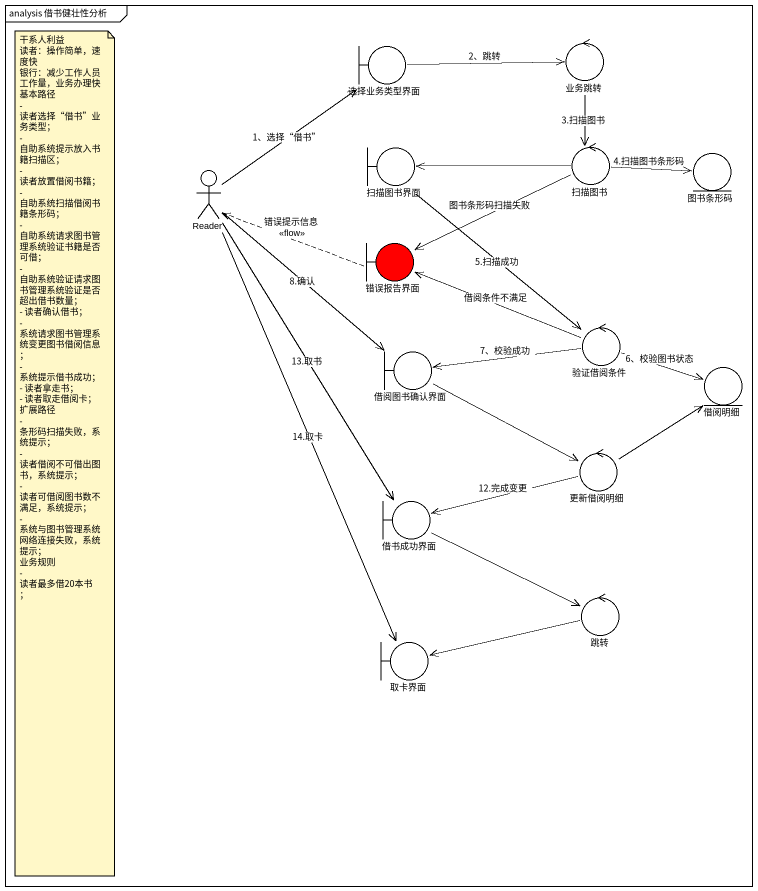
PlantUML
@startuml
mainframe analysis 借书健壮性分析
boundary 选择业务类型界面
control 业务跳转
actor Reader
boundary 扫描图书界面
control 扫描图书
entity 图书条形码
boundary 错误报告界面 #FF0000
control 验证借阅条件
boundary 借阅图书确认界面
entity 借阅明细
control 更新借阅明细
boundary 借书成功界面
control 跳转
boundary 取卡界面
选择业务类型界面 -right-> 业务跳转 : 2、跳转
业务跳转 --> 扫描图书 : 3.扫描图书
Reader -up-> 选择业务类型界面 : 1、选择“借书”
Reader --> 借阅图书确认界面 : 8.确认
Reader --> 借书成功界面 : 13.取书
Reader --> 取卡界面 : 14.取卡
扫描图书界面 --> 验证借阅条件 : 5.扫描成功
扫描图书 -left-> 扫描图书界面
扫描图书 -right-> 图书条形码 : 4.扫描图书条形码
扫描图书 -left-> 错误报告界面 : 图书条形码扫描失败
错误报告界面 .left.> Reader : 错误提示信息\n<<flow>>
验证借阅条件 -left-> 错误报告界面 : 借阅条件不满足
验证借阅条件 -left-> 借阅图书确认界面 : 7、校验成功
验证借阅条件 -right-> 借阅明细 : 6、校验图书状态
借阅图书确认界面 -right-> 更新借阅明细
更新借阅明细 -up-> 借阅明细
更新借阅明细 -left-> 借书成功界面 : 12.完成变更
借书成功界面 -right-> 跳转
跳转 -left-> 取卡界面
note as N1
  干系人利益
  读者：操作简单，速度快
  银行：减少工作人员工作量，业务办理快
  基本路径
  - 读者选择“借书”业务类型；
  - 自助系统提示放入书籍扫描区；
  - 读者放置借阅书籍；
  - 自助系统扫描借阅书籍条形码；
  - 自助系统请求图书管理系统验证书籍是否可借；
  - 自助系统验证请求图书管理系统验证是否超出借书数量；
  - 读者确认借书；
  - 系统请求图书管理系统变更图书借阅信息；
  - 系统提示借书成功；
  - 读者拿走书；
  - 读者取走借阅卡；
  扩展路径
  - 条形码扫描失败，系统提示；
  - 读者借阅不可借出图书，系统提示；
  - 读者可借阅图书数不满足，系统提示；
  - 系统与图书管理系统网络连接失败，系统提示；
  业务规则
  - 读者最多借20本书；
end note
@enduml
